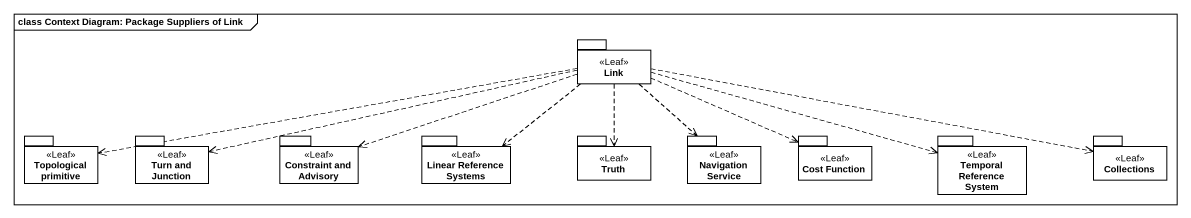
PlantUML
@startuml
mainframe class Context Diagram: Package Suppliers of Link
package Link <<Leaf>> {
}
package "Topological primitive" as Topological_primitive <<Leaf>> {
}
package "Turn and Junction" as Turn_and_Junction <<Leaf>> {
}
package "Constraint and Advisory" as Constraint_and_Advisory <<Leaf>> {
}
package "Linear Reference Systems" as Linear_Reference_Systems <<Leaf>> {
}
package Truth <<Leaf>> {
}
package "Navigation Service" as Navigation_Service <<Leaf>> {
}
package "Cost Function" as Cost_Function <<Leaf>> {
}
package "Temporal Reference System" as Temporal_Reference_System <<Leaf>> {
}
package "Collections" as Collections_ <<Leaf>> {
}
Link .left.> Topological_primitive
Link .left.> Turn_and_Junction
Link .left.> Constraint_and_Advisory
Link ..> Linear_Reference_Systems
Link ..> Truth
Link ..> Navigation_Service
Link .right.> Cost_Function
Link .right.> Temporal_Reference_System
Link .right.> Collections_
@enduml
